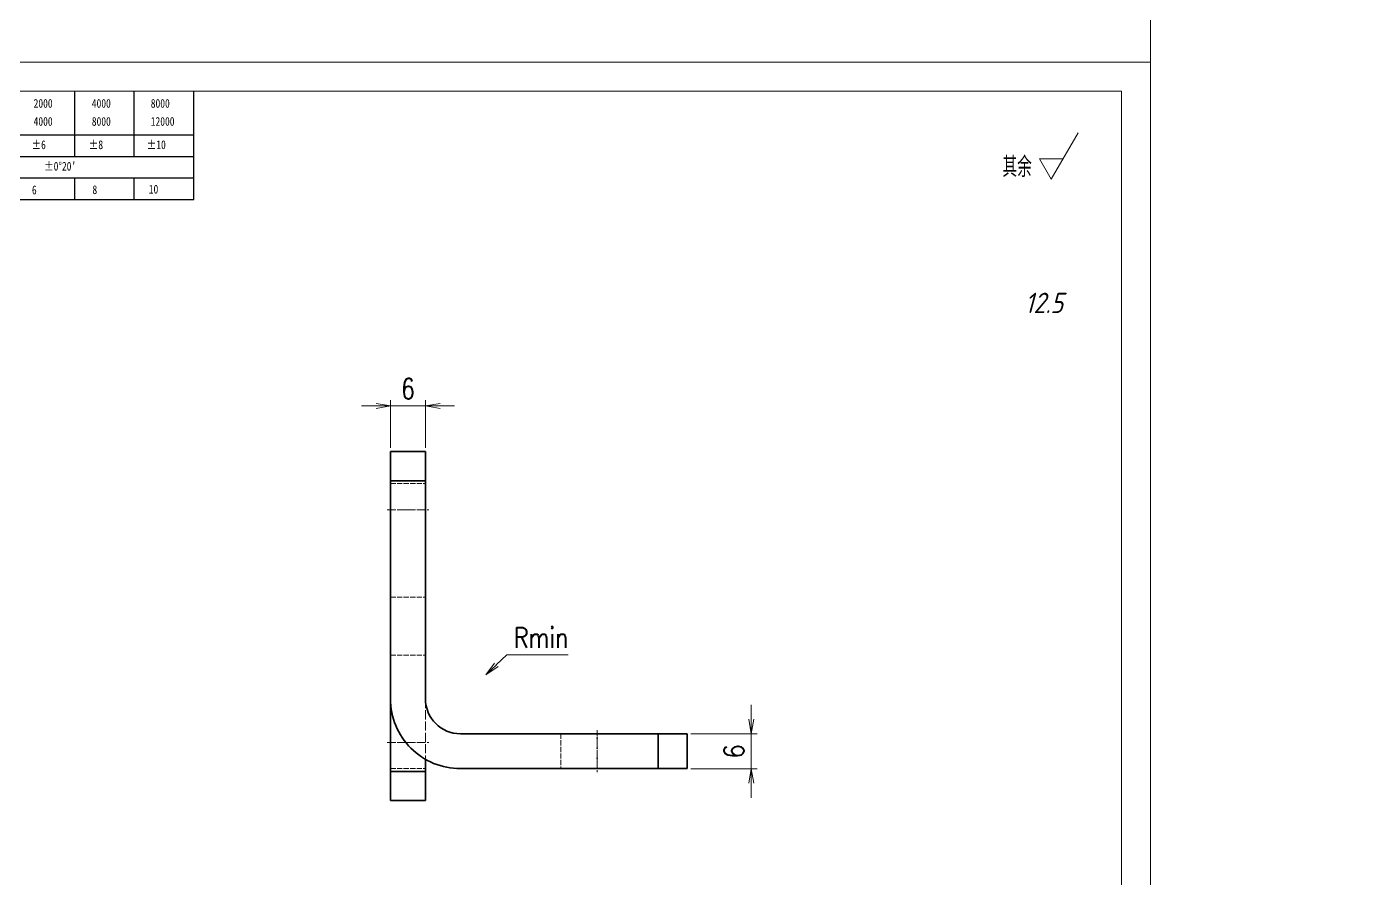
# Model space of a CAD drawing. Header units: millimetres. Extents: x -50270 to 104182, y -50696 to 36415.
# Drawn here: x -50043 to -49812.5, y 35526.3 to 35672.7 of the extents above; entities that cross this region are included whole.
import ezdxf
from ezdxf.enums import TextEntityAlignment as Align

# ---------------------------------------------------------------- set-up
doc = ezdxf.new("R2010")
doc.units = ezdxf.units.MM
doc.header["$LTSCALE"] = 0.5
for name, pattern in [('AM_ISO02W050x2', [3.75, 3, -0.75]), ('AM_ISO08W050x2', [9, 6, -0.75, 1.5, -0.75]), ('DASHDOT', [18.5, 12, -3, 0.5, -3]), ('DASHED', [15, 12, -3]), ('DOT2', [0.125, 0, -0.125])]:
    doc.linetypes.add(name, pattern=pattern)
for name, color, linetype, lineweight in [('中心线', 2, 'AM_ISO08W050x2', 18), ('图框', 7, 'Continuous', 18), ('标注线', 3, 'Continuous', 18), ('粗实线', 7, 'Continuous', 35), ('虚线', 1, 'AM_ISO02W050x2', 18)]:
    doc.layers.add(name, color=color, linetype=linetype, lineweight=lineweight)
doc.layers.add('图\\M+19E79\\M+195B6\\M+18E9A', color=7, linetype='Continuous')
doc.layers.add('打印', color=7, linetype='Continuous', lineweight=15, plot=False)
doc.layers.add('打印-禁用', color=7, linetype='Continuous', lineweight=15, plot=False)
doc.styles.add('DIM', font='romans.shx', dxfattribs={"width": 0.8, "bigfont": 'bigfont.shx'})
doc.styles.add('国标', font='simfang.ttf', dxfattribs={"width": 0.8})
doc.styles.add('机械长仿宋', font='gbenor.shx', dxfattribs={"height": 1, "bigfont": 'gbcbig.shx'})
doc.dimstyles.new('DEH 1-1$0', dxfattribs={"dimtxt": 3.5, "dimasz": 2.5, "dimexe": 1, "dimexo": 0.625, "dimgap": 1.2, "dimtad": 1, "dimzin": 9, "dimdsep": 46, "dimtxsty": 'DIM', "dimblk": 'OPEN', "dimcen": 0, "dimclrd": 8, "dimclre": 8, "dimclrt": 2, "dimazin": 2, "dimtfac": 0.5, "dimtmove": 0, "dimatfit": 3, "dimldrblk": 'OPEN', "dimfxl": 0, "dimtolj": 2, "dimlwd": 18, "dimlwe": 18, "dimarcsym": 0})
doc.dimstyles.new('DEH 1-1$4', dxfattribs={"dimtxt": 3.5, "dimasz": 2.5, "dimexe": 1, "dimexo": 0.625, "dimgap": 1.2, "dimtad": 1, "dimtoh": 1, "dimdsep": 46, "dimtxsty": 'DIM', "dimblk": 'OPEN', "dimcen": 0, "dimclrd": 8, "dimclre": 8, "dimclrt": 2, "dimazin": 2, "dimtfac": 0.5, "dimtofl": 0, "dimtmove": 0, "dimatfit": 3, "dimldrblk": 'OPEN', "dimfxl": 0, "dimtolj": 2, "dimlwd": 18, "dimlwe": 18, "dimarcsym": 0})

# ---------------------------------------------------------------- blocks, each defined once
blk = doc.blocks.new('GZDEH零件A3图框V01版')
at = {"layer": '图\\M+19E79\\M+195B6\\M+18E9A', "color": 9}
for p, q in [((3092.64, -1561.98), (3092.64, -1554.46)), ((3102.86, -1561.98), (3102.86, -1554.46)), ((3113.09, -1573.08), (3113.09, -1554.46)), ((2996.09, -1561.98), (3113.09, -1561.98)), ((3092.64, -1565.68), (3092.64, -1561.98)), ((3102.86, -1565.68), (3102.86, -1561.98)), ((2996.09, -1565.68), (3113.09, -1565.68)), ((2996.09, -1569.38), (3113.09, -1569.38)), ((3092.64, -1573.08), (3092.64, -1569.38)), ((3102.86, -1573.08), (3102.86, -1569.38)), ((2990.09, -1573.08), (3113.09, -1573.08))]:
    blk.add_line(p, q, dxfattribs=at)
at = {"layer": '图框', "linetype": 'Continuous'}
for p, q in [((3272.49, -1554.46), (2882.49, -1554.46)), ((3272.49, -1832.96), (3272.49, -1554.46))]:
    blk.add_line(p, q, dxfattribs=at)
at = {"layer": '打印-禁用', "linetype": 'Continuous'}
for p, q in [((2857.49, -1549.46), (2857.49, -1846.46)), ((3277.49, -1549.46), (2857.49, -1549.46)), ((3277.49, -1846.46), (3277.49, -1549.46))]:
    blk.add_line(p, q, dxfattribs=at)
at = {"layer": '图\\M+19E79\\M+195B6\\M+18E9A', "color": 9, "style": '国标', "width": 0.8}
for s, p in [('2000', (3085.57, -1557.31)), ('4000', (3095.57, -1557.31)), ('8000', (3105.7, -1557.31)), ('4000', (3085.57, -1560.41)), ('8000', (3095.57, -1560.41)), ('12000', (3105.7, -1560.41)), ('±6', (3085.22, -1564.42)), ('±8', (3095.06, -1564.42)), ('±10', (3105.02, -1564.42)), ("±0%%D20'", (3087.38, -1568.12)), ('6', (3085.28, -1572.19)), ('8', (3095.68, -1572.15)), ('10', (3105.36, -1572.06))]:
    blk.add_text(s, height=1.5, dxfattribs=at).set_placement(p)
blk = doc.blocks.new('DEH A3')
at = {"layer": '图框'}
blk.add_blockref('GZDEH零件A3图框V01版', (-2857.49, 1846.46), dxfattribs=at)
blk = doc.blocks.new('FINISHER_TR')
at = {"layer": '标注线'}
for p, q in [((0, 0), (4.62, 8)), ((-2.02, 3.5), (0, 0)), ((2.02, 3.5), (-2.02, 3.5))]:
    blk.add_line(p, q, dxfattribs=at)
at = {"layer": '标注线', "color": 2, "style": '机械长仿宋', "oblique": 15}
blk.add_attdef('0.0', text='', height=3.5, dxfattribs=at).set_placement((2.03, -24.04), align=Align.BOTTOM_RIGHT)
blk = doc.blocks.new('其余12.5')
at = {"layer": '标注线'}
blk.add_blockref('FINISHER_TR', (0, 0), dxfattribs=at).add_auto_attribs({'0.0': '12.5'})
at = {"layer": '标注线', "color": 7, "linetype": 'DOT2', "style": '机械长仿宋'}
blk.add_text('其余', height=3.5, dxfattribs=at).set_placement((-8.38, 0.4))
blk = doc.blocks.new('_Open')
at = {"color": 0, "linetype": 'ByBlock', "lineweight": -2}
for p, q in [((-1, 0.167), (0, 0)), ((-1, -0.167), (0, 0)), ((0, 0), (-1, 0))]:
    blk.add_line(p, q, dxfattribs=at)
blk = doc.blocks.new('*D134')
at = {"layer": 'Defpoints', "color": 0, "transparency": 16777216}
for p in [(-49929.52, 35551.17), (-49929.52, 35545.17), (-49918.54, 35545.17)]:
    blk.add_point(p, dxfattribs=at)
at = {"layer": '标注线', "color": 8, "lineweight": 18, "transparency": 16777216}
for p, q in [((-49918.54, 35553.67), (-49918.54, 35556.17)), ((-49928.9, 35551.17), (-49917.54, 35551.17)), ((-49918.54, 35551.17), (-49918.54, 35545.17)), ((-49928.9, 35545.17), (-49917.54, 35545.17)), ((-49918.54, 35542.67), (-49918.54, 35540.17))]:
    blk.add_line(p, q, dxfattribs=at)
at = {"layer": '标注线', "color": 8, "lineweight": 18, "transparency": 16777216, "xscale": 2.5, "yscale": 2.5, "zscale": 2.5}
for p, rotation in [((-49918.54, 35551.17), 270), ((-49918.54, 35545.17), 90)]:
    blk.add_blockref('_Open', p, dxfattribs=dict(at, rotation=rotation))
at = {"layer": '标注线', "color": 2, "transparency": 16777216, "insert": (-49921.49, 35548.17), "char_height": 3.5, "attachment_point": 5, "rotation": 90, "style": 'DIM'}
blk.add_mtext('\\A2;6', dxfattribs=at)
blk = doc.blocks.new('*D141')
at = {"layer": 'Defpoints', "color": 0, "transparency": 16777216}
for p in [(-49964.16, 35561.3), (-49968.52, 35557.17)]:
    blk.add_point(p, dxfattribs=at)
at = {"layer": '标注线', "color": 8, "lineweight": 18, "transparency": 16777216}
for p, q in [((-49960.53, 35564.73), (-49962.35, 35563.01)), ((-49950, 35564.73), (-49960.53, 35564.73))]:
    blk.add_line(p, q, dxfattribs=at)
at = {"layer": '标注线', "color": 8, "lineweight": 18, "transparency": 16777216, "xscale": 2.5, "yscale": 2.5, "zscale": 2.5, "rotation": 223.3878665808003}
blk.add_blockref('_Open', (-49964.16, 35561.3), dxfattribs=at)
at = {"layer": '标注线', "color": 2, "transparency": 16777216, "insert": (-49954.66, 35567.68), "char_height": 3.5, "attachment_point": 5, "style": 'DIM'}
blk.add_mtext('\\A2;{\\Fromans,bigfont|c134;Rmin}', dxfattribs=at)
blk = doc.blocks.new('*D142')
at = {"layer": 'Defpoints', "color": 0, "transparency": 16777216}
for p in [(-49974.52, 35607.52), (-49980.52, 35599.67), (-49974.52, 35599.67)]:
    blk.add_point(p, dxfattribs=at)
at = {"layer": '标注线', "color": 8, "lineweight": 18, "transparency": 16777216}
for p, q in [((-49980.52, 35600.3), (-49980.52, 35608.52)), ((-49974.52, 35600.3), (-49974.52, 35608.52)), ((-49983.02, 35607.52), (-49985.52, 35607.52)), ((-49980.52, 35607.52), (-49974.52, 35607.52)), ((-49972.02, 35607.52), (-49969.52, 35607.52))]:
    blk.add_line(p, q, dxfattribs=at)
at = {"layer": '标注线', "color": 8, "lineweight": 18, "transparency": 16777216, "xscale": 2.5, "yscale": 2.5, "zscale": 2.5}
blk.add_blockref('_Open', (-49980.52, 35607.52), dxfattribs=at)
at = {"layer": '标注线', "color": 8, "lineweight": 18, "transparency": 16777216, "xscale": 2.5, "yscale": 2.5, "zscale": 2.5, "rotation": 180}
blk.add_blockref('_Open', (-49974.52, 35607.52), dxfattribs=at)
at = {"layer": '标注线', "color": 2, "transparency": 16777216, "insert": (-49977.52, 35610.47), "char_height": 3.5, "attachment_point": 5, "style": 'DIM'}
blk.add_mtext('\\A2;6', dxfattribs=at)

msp = doc.modelspace()

# ---------------------------------------------------------------- linework, layer by layer
at = {"layer": '中心线', "linetype": 'DASHDOT', "lineweight": 13, "ltscale": 0.180005}
for p, q in [((-49981.125, 35589.674), (-49973.925, 35589.674)), ((-49981.125, 35549.674), (-49973.925, 35549.674))]:
    msp.add_line(p, q, dxfattribs=at)
at = {"layer": '中心线', "linetype": 'DASHDOT', "lineweight": 13, "ltscale": 0.180014}
msp.add_line((-49945.027, 35551.774), (-49945.027, 35544.574), dxfattribs=at)
at = {"layer": '打印'}
for points in [[(-49849.933, 35963.626), (-49009.933, 35963.626), (-49009.933, 35369.626), (-49849.933, 35369.626)], [(-50269.933, 35666.626), (-49849.933, 35666.626), (-49849.933, 35369.626), (-50269.933, 35369.626)]]:
    msp.add_lwpolyline(points, close=True, dxfattribs=at)
at = {"layer": '粗实线', "lineweight": 35, "ltscale": 0.125}
for p, q in [((-49980.525, 35599.674), (-49980.525, 35594.674)), ((-49974.525, 35594.674), (-49974.525, 35599.674)), ((-49929.525, 35551.174), (-49934.525, 35551.174)), ((-49980.525, 35539.674), (-49980.525, 35544.674)), ((-49974.525, 35539.674), (-49974.525, 35544.674)), ((-49934.525, 35545.174), (-49929.525, 35545.174))]:
    msp.add_line(p, q, dxfattribs=at)
at = {"layer": '粗实线', "lineweight": 35, "ltscale": 0.15}
for p, q in [((-49980.525, 35599.674), (-49974.525, 35599.674)), ((-49980.525, 35594.674), (-49974.525, 35594.674)), ((-49934.525, 35545.174), (-49934.525, 35551.174)), ((-49929.525, 35545.174), (-49929.525, 35551.174)), ((-49974.525, 35544.674), (-49980.525, 35544.674)), ((-49974.525, 35539.674), (-49980.525, 35539.674))]:
    msp.add_line(p, q, dxfattribs=at)
at = {"layer": '粗实线', "lineweight": 35}
for p, q in [((-49980.525, 35557.174), (-49980.525, 35594.674)), ((-49974.525, 35557.174), (-49974.525, 35594.674)), ((-49934.525, 35551.174), (-49968.525, 35551.174)), ((-49934.525, 35545.174), (-49968.525, 35545.174))]:
    msp.add_line(p, q, dxfattribs=at)
at = {"layer": '粗实线', "lineweight": 35, "ltscale": 0.000660706}
msp.add_line((-49974.525, 35557.174), (-49974.525, 35557.148), dxfattribs=at)
at = {"layer": '粗实线', "lineweight": 35, "ltscale": 0.311577}
msp.add_line((-49980.525, 35557.137), (-49980.525, 35544.674), dxfattribs=at)
at = {"layer": '粗实线', "lineweight": 35, "ltscale": 0.052702}
msp.add_line((-49974.525, 35546.782), (-49974.525, 35544.674), dxfattribs=at)
at = {"layer": '粗实线', "lineweight": 35}
for radius, start in [(12, 179.99999), (6, 180.00001)]:
    msp.add_arc((-49968.525, 35557.174), radius, start, 270, dxfattribs=at)
at = {"layer": '虚线', "linetype": 'DASHED', "lineweight": 13, "ltscale": 0.15}
for p, q in [((-49980.525, 35594.674), (-49974.525, 35594.674)), ((-49980.525, 35594.174), (-49974.525, 35594.174)), ((-49980.525, 35589.674), (-49974.525, 35589.674)), ((-49980.525, 35589.674), (-49974.525, 35589.674)), ((-49980.525, 35574.674), (-49974.525, 35574.674)), ((-49980.525, 35564.674), (-49974.525, 35564.674)), ((-49980.525, 35564.674), (-49974.525, 35564.674)), ((-49951.277, 35551.174), (-49951.277, 35545.174)), ((-49945.027, 35545.174), (-49945.027, 35551.174)), ((-49945.027, 35545.174), (-49945.027, 35551.174)), ((-49934.525, 35551.174), (-49934.525, 35545.174)), ((-49980.525, 35549.674), (-49974.525, 35549.674)), ((-49980.525, 35549.674), (-49974.525, 35549.674)), ((-49980.525, 35545.174), (-49974.525, 35545.174)), ((-49980.525, 35544.674), (-49974.525, 35544.674))]:
    msp.add_line(p, q, dxfattribs=at)
at = {"layer": '虚线', "linetype": 'DASHED', "lineweight": 13, "ltscale": 0.000933838}
msp.add_line((-49980.525, 35557.174), (-49980.525, 35557.137), dxfattribs=at)
at = {"layer": '虚线', "linetype": 'DASHED', "lineweight": 13, "ltscale": 0.259148}
msp.add_line((-49974.525, 35557.148), (-49974.525, 35546.782), dxfattribs=at)

# ---------------------------------------------------------------- block references
at = {"layer": '图框', "xscale": 2, "yscale": 2, "zscale": 2}
msp.add_blockref('DEH A3', (-49849.933, 35369.626), dxfattribs=at)
at = {"layer": '图框'}
msp.add_blockref('DEH A3', (-50269.933, 35369.626), dxfattribs=at)
at = {"layer": '标注线'}
msp.add_blockref('其余12.5', (-49866.99, 35646.469), dxfattribs=at)

# ---------------------------------------------------------------- dimensions: what is measured, and where the dimension line sits
dim = msp.add_linear_dim(base=(-49974.525, 35607.523), p1=(-49980.525, 35599.674), p2=(-49974.525, 35599.674), dimstyle='DEH 1-1$0', dxfattribs=at)
dim.commit()
dim.dimension.update_dxf_attribs({"geometry": '*D142', "text_midpoint": (-49977.525, 35610.473)})
dim = msp.add_radius_dim(center=(-49968.525, 35557.174), mpoint=(-49964.164, 35561.296), text='{\\Fromans,bigfont|c134;Rmin}', dimstyle='DEH 1-1$4', dxfattribs=at)
dim.commit()
dim.dimension.update_dxf_attribs({"geometry": '*D141', "text_midpoint": (-49954.664, 35567.681)})
dim = msp.add_linear_dim(base=(-49918.538, 35545.174), p1=(-49929.525, 35551.174), p2=(-49929.525, 35545.174), angle=90, dimstyle='DEH 1-1$0', dxfattribs=at)
dim.commit()
dim.dimension.update_dxf_attribs({"geometry": '*D134', "text_midpoint": (-49921.488, 35548.174)})

doc.saveas('drawing.dxf')
